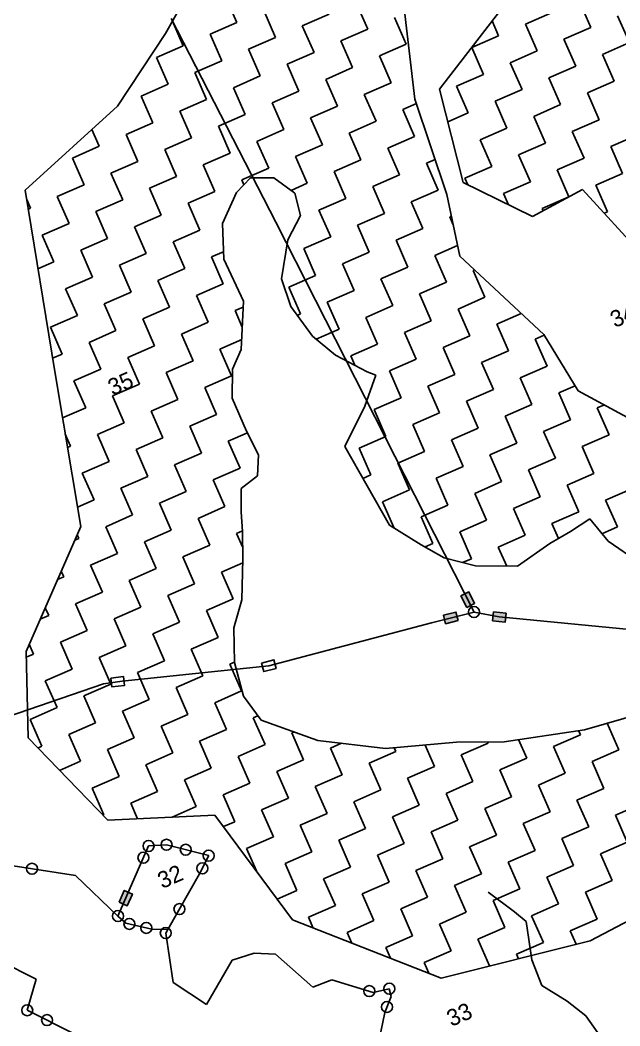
# Model space of a CAD drawing. Header units: metres. Extents: x 317389 to 323374, y 1888575 to 1892651.
# Drawn here: x 320936 to 321275, y 1890781 to 1891350 of the extents above; entities that cross this region are included whole.
import ezdxf

# ---------------------------------------------------------------- set-up
doc = ezdxf.new("R2010")
doc.units = ezdxf.units.M
doc.header["$MEASUREMENT"] = 0
for name, color, linetype in [('LINE_WATER', 4, 'Continuous'), ('POLY_HATCH', 12, 'Continuous'), ('POLY_PARCEL', 6, 'Continuous'), ('TEXT_PARCEL', 7, 'Continuous')]:
    doc.layers.add(name, color=color, linetype=linetype)
doc.styles.add('TEXT_MAP', font='')
doc.styles.get('TEXT_MAP').set_extended_font_data('Kruti Dev 050')

msp = doc.modelspace()

# ---------------------------------------------------------------- hatches: boundary and pattern name
for points in [[(321189.97, 1891026.1), (321185.49, 1891023.83), (321188.77, 1891017.35), (321193.25, 1891019.63)], [(321175.6, 1891012.94), (321176.85, 1891008.07), (321183.88, 1891009.88), (321182.63, 1891014.75)], [(321210.58, 1891009.09), (321211.07, 1891014.09), (321203.84, 1891014.79), (321203.35, 1891009.79)], [(320999.76, 1890855.14), (320995.15, 1890857.15), (320992.25, 1890850.49), (320996.86, 1890848.49)]]:
    msp.add_hatch(color=256).paths.add_polyline_path(points)

# ---------------------------------------------------------------- linework, layer by layer
for points in [[(321188.77, 1891017.35), (321185.49, 1891023.83), (321189.97, 1891026.1), (321193.25, 1891019.63)], [(321183.88, 1891009.88), (321176.85, 1891008.07), (321175.6, 1891012.94), (321182.63, 1891014.75)], [(321203.84, 1891014.79), (321211.07, 1891014.09), (321210.58, 1891009.09), (321203.35, 1891009.79)], [(321072.69, 1890985.86), (321079.71, 1890987.71), (321080.99, 1890982.86), (321073.97, 1890981)], [(320987.52, 1890977.3), (320994.72, 1890978.22), (320995.36, 1890973.24), (320988.16, 1890972.32)], [(320992.25, 1890850.49), (320995.15, 1890857.15), (320999.76, 1890855.14), (320996.86, 1890848.49)]]:
    msp.add_lwpolyline(points, close=True)
for centre in [(321192.91, 1891014.75), (321008.86, 1890882.33), (321019.02, 1890883.03), (321005.97, 1890875.7), (321029.91, 1890880.21), (321042.89, 1890876.86), (321039.27, 1890869.65), (320942.95, 1890869.44), (320991.59, 1890842.68), (321026.32, 1890846.6), (320998.06, 1890838.22), (321007.59, 1890835.95), (321018.59, 1890833.06), (321144.98, 1890801.57), (321133.68, 1890800.19), (321143.72, 1890791.24), (320940.26, 1890789.35), (320951.49, 1890783.76)]:
    msp.add_circle(centre, 3.11)
at = {"layer": 'LINE_WATER'}
for p, q in [((321215.73, 1890845.11), (321200.82, 1890856.11)), ((321222.41, 1890839.55), (321215.73, 1890845.11)), ((321225.64, 1890817.97), (321222.41, 1890839.55)), ((321231.27, 1890803.45), (321225.64, 1890817.97)), ((321245.48, 1890794.45), (321231.27, 1890803.45)), ((321256.17, 1890786.21), (321245.48, 1890794.45)), ((321265.16, 1890773.34), (321256.17, 1890786.21))]:
    msp.add_line(p, q, dxfattribs=at)
at = {"layer": 'POLY_HATCH'}
for p, q in [((321018.47, 1891342.13), (321058.2, 1891413.35)), ((321173.37, 1891310.76), (321236.92, 1891393.07)), ((321151.53, 1891372.2), (321159.52, 1891304.99)), ((320991.4, 1891301.12), (321018.47, 1891342.13)), ((321186.69, 1891257.83), (321173.37, 1891310.76)), ((320939.08, 1891253.57), (320991.4, 1891301.12)), ((321159.52, 1891304.99), (321177.44, 1891251.1)), ((321058.68, 1891252.15), (321066.52, 1891260.5)), ((321066.52, 1891260.5), (321079.65, 1891260.49)), ((321079.65, 1891260.49), (321091.65, 1891251.8)), ((321225.92, 1891238.6), (321186.69, 1891257.83)), ((320955.82, 1891150.91), (320939.08, 1891253.57)), ((321050.71, 1891234.73), (321058.68, 1891252.15)), ((321091.65, 1891251.8), (321094.7, 1891239.19)), ((321177.44, 1891251.1), (321184.83, 1891216.17)), ((321254.32, 1891253.81), (321225.92, 1891238.6)), ((321305.42, 1891197.8), (321254.32, 1891253.81)), ((321094.7, 1891239.19), (321087.58, 1891225.43)), ((321051.34, 1891214.51), (321050.71, 1891234.73)), ((321087.58, 1891225.43), (321084.08, 1891203.4)), ((321062.55, 1891190.72), (321051.34, 1891214.51)), ((321184.83, 1891216.17), (321232.32, 1891171.83)), ((321084.08, 1891203.4), (321089.32, 1891187.65)), ((321061.3, 1891163.36), (321062.55, 1891190.72)), ((321089.32, 1891187.65), (321101.58, 1891170.87)), ((321101.58, 1891170.87), (321114.48, 1891160.11)), ((321232.32, 1891171.83), (321251.86, 1891139.96)), ((321056.35, 1891152.18), (321061.3, 1891163.36)), ((321114.48, 1891160.11), (321132.51, 1891150.77)), ((321056.16, 1891135.7), (321056.35, 1891152.18)), ((320970.57, 1891063.09), (320955.82, 1891150.91)), ((321137.45, 1891148.84), (321131.16, 1891131.33)), ((321132.51, 1891150.77), (321137.45, 1891148.84)), ((321064.28, 1891117.11), (321056.16, 1891135.7)), ((321251.86, 1891139.96), (321313.75, 1891106.4)), ((321131.16, 1891131.33), (321119.86, 1891108.36)), ((321070.99, 1891103.65), (321064.28, 1891117.11)), ((321119.86, 1891108.36), (321145.04, 1891063.86)), ((321070.38, 1891091.9), (321070.99, 1891103.65)), ((321061.25, 1891084.63), (321070.38, 1891091.9)), ((321061.24, 1891071.51), (321061.25, 1891084.63)), ((321062, 1891060.37), (321061.24, 1891071.51)), ((321247.51, 1891060.26), (321258.32, 1891067.45)), ((321258.32, 1891067.45), (321268.77, 1891054.79)), ((320939.63, 1890992.34), (320970.57, 1891063.09)), ((321145.04, 1891063.86), (321162.98, 1891052.85)), ((321062.21, 1891044.88), (321062, 1891060.37)), ((321235.72, 1891053.47), (321247.51, 1891060.26)), ((321268.77, 1891054.79), (321286.32, 1891042.79)), ((321162.98, 1891052.85), (321176.06, 1891045.44)), ((321217.54, 1891040.61), (321235.72, 1891053.47)), ((321061.67, 1891021.69), (321062.21, 1891044.88)), ((321176.06, 1891045.44), (321193.66, 1891040.83)), ((321193.66, 1891040.83), (321217.54, 1891040.61)), ((321057.14, 1891005.77), (321061.67, 1891021.69)), ((321057.47, 1890986.24), (321057.14, 1891005.77)), ((320940.75, 1890943.45), (320939.63, 1890992.34)), ((321062.53, 1890967.14), (321057.47, 1890986.24)), ((321072.6, 1890953.5), (321062.53, 1890967.14)), ((321299.16, 1890960.66), (321255.43, 1890948.11)), ((321104.65, 1890942.09), (321072.6, 1890953.5)), ((321255.43, 1890948.11), (321209.97, 1890941.37)), ((320985.81, 1890896.92), (320940.75, 1890943.45)), ((321142.78, 1890937.43), (321104.65, 1890942.09)), ((321183.03, 1890941.08), (321142.78, 1890937.43)), ((321209.97, 1890941.37), (321183.03, 1890941.08)), ((321046.4, 1890899.82), (320985.81, 1890896.92)), ((321090.33, 1890840.46), (321046.4, 1890899.82)), ((321308.83, 1890855.12), (321258.54, 1890828.66)), ((321174.4, 1890807.61), (321090.33, 1890840.46)), ((321258.54, 1890828.66), (321174.4, 1890807.61))]:
    msp.add_line(p, q, dxfattribs=at)
at = {"layer": 'POLY_HATCH', "linetype": 'Continuous'}
for p, q in [((321058.81, 1891348.49), (321052.18, 1891363.67)), ((321132.79, 1891344.66), (321126.16, 1891359.83)), ((321258.94, 1891345.54), (321252.31, 1891360.72)), ((321080.62, 1891339.94), (321073.99, 1891355.12)), ((321095.8, 1891346.57), (321110.98, 1891353.2)), ((321154.6, 1891336.11), (321147.97, 1891351.29)), ((321221.95, 1891347.45), (321237.13, 1891354.09)), ((321280.75, 1891336.99), (321274.12, 1891352.17)), ((321028.45, 1891335.23), (321022.38, 1891349.13)), ((321043.63, 1891341.86), (321058.81, 1891348.49)), ((321102.43, 1891331.39), (321095.8, 1891346.57)), ((321206.77, 1891340.82), (321203.09, 1891349.25)), ((321228.58, 1891332.28), (321221.95, 1891347.45)), ((321243.76, 1891338.91), (321258.94, 1891345.54)), ((321050.26, 1891326.68), (321043.63, 1891341.86)), ((321065.44, 1891333.31), (321080.62, 1891339.94)), ((321117.61, 1891338.02), (321132.79, 1891344.66)), ((321191.59, 1891334.19), (321206.77, 1891340.82)), ((321013.27, 1891328.59), (321028.45, 1891335.23)), ((321124.24, 1891322.85), (321117.61, 1891338.02)), ((321139.42, 1891329.48), (321154.6, 1891336.11)), ((321198.22, 1891319.01), (321191.59, 1891334.19)), ((321250.39, 1891323.73), (321243.76, 1891338.91)), ((321265.57, 1891330.36), (321280.75, 1891336.99)), ((321019.91, 1891313.41), (321013.27, 1891328.59)), ((321072.07, 1891318.13), (321065.44, 1891333.31)), ((321087.25, 1891324.76), (321102.43, 1891331.39)), ((321146.05, 1891314.3), (321139.42, 1891329.48)), ((321213.4, 1891325.64), (321228.58, 1891332.28)), ((321272.2, 1891315.18), (321265.57, 1891330.36)), ((321035.08, 1891320.05), (321050.26, 1891326.68)), ((321093.88, 1891309.58), (321087.25, 1891324.76)), ((321109.06, 1891316.21), (321124.24, 1891322.85)), ((321220.03, 1891310.47), (321213.4, 1891325.64)), ((321235.21, 1891317.1), (321250.39, 1891323.73)), ((321041.72, 1891304.87), (321035.08, 1891320.05)), ((321056.9, 1891311.5), (321072.07, 1891318.13)), ((321183.04, 1891312.38), (321198.22, 1891319.01)), ((321241.84, 1891301.92), (321235.21, 1891317.1)), ((321004.73, 1891306.78), (321019.91, 1891313.41)), ((321063.53, 1891296.32), (321056.9, 1891311.5)), ((321115.7, 1891301.03), (321109.06, 1891316.21)), ((321130.87, 1891307.67), (321146.05, 1891314.3)), ((321189.67, 1891297.2), (321183.04, 1891312.38)), ((321257.02, 1891308.55), (321272.2, 1891315.18)), ((321011.36, 1891291.6), (321004.73, 1891306.78)), ((321078.71, 1891302.95), (321093.88, 1891309.58)), ((321137.51, 1891292.49), (321130.87, 1891307.67)), ((321204.85, 1891303.83), (321220.03, 1891310.47)), ((321263.65, 1891293.37), (321257.02, 1891308.55)), ((321026.54, 1891298.24), (321041.72, 1891304.87)), ((321085.34, 1891287.77), (321078.71, 1891302.95)), ((321100.52, 1891294.4), (321115.7, 1891301.03)), ((321152.68, 1891299.12), (321160.36, 1891302.47)), ((321211.48, 1891288.65), (321204.85, 1891303.83)), ((321226.66, 1891295.29), (321241.84, 1891301.92)), ((321033.17, 1891283.06), (321026.54, 1891298.24)), ((321048.35, 1891289.69), (321063.53, 1891296.32)), ((321107.15, 1891279.22), (321100.52, 1891294.4)), ((321159.32, 1891283.94), (321152.68, 1891299.12)), ((321178.06, 1891292.13), (321189.67, 1891297.2)), ((321233.29, 1891280.11), (321226.66, 1891295.29)), ((320996.18, 1891284.97), (321011.36, 1891291.6)), ((321054.98, 1891274.51), (321048.35, 1891289.69)), ((321122.33, 1891285.86), (321137.51, 1891292.49)), ((321196.31, 1891282.02), (321211.48, 1891288.65)), ((321248.47, 1891286.74), (321263.65, 1891293.37)), ((320981, 1891278.34), (320976.83, 1891287.88)), ((321002.81, 1891269.79), (320996.18, 1891284.97)), ((321017.99, 1891276.43), (321033.17, 1891283.06)), ((321070.16, 1891281.14), (321085.34, 1891287.77)), ((321128.96, 1891270.68), (321122.33, 1891285.86)), ((321144.14, 1891277.31), (321159.32, 1891283.94)), ((321255.11, 1891271.56), (321248.47, 1891286.74)), ((321270.28, 1891278.19), (321285.46, 1891284.82)), ((320965.82, 1891271.71), (320981, 1891278.34)), ((321076.79, 1891265.96), (321070.16, 1891281.14)), ((321091.97, 1891272.59), (321107.15, 1891279.22)), ((321150.77, 1891262.13), (321144.14, 1891277.31)), ((321202.94, 1891266.84), (321196.31, 1891282.02)), ((321218.12, 1891273.48), (321233.29, 1891280.11)), ((321276.92, 1891263.01), (321270.28, 1891278.19)), ((320972.45, 1891256.53), (320965.82, 1891271.71)), ((321024.62, 1891261.25), (321017.99, 1891276.43)), ((321039.8, 1891267.88), (321054.98, 1891274.51)), ((321098.6, 1891257.41), (321091.97, 1891272.59)), ((321224.75, 1891258.3), (321218.12, 1891273.48)), ((321239.93, 1891264.93), (321255.11, 1891271.56)), ((320987.63, 1891263.16), (321002.81, 1891269.79)), ((321046.43, 1891252.7), (321039.8, 1891267.88)), ((321061.61, 1891259.33), (321076.79, 1891265.96)), ((321113.78, 1891264.05), (321128.96, 1891270.68)), ((321165.95, 1891268.76), (321170.86, 1891270.91)), ((321172.58, 1891253.58), (321165.95, 1891268.76)), ((321187.76, 1891260.21), (321202.94, 1891266.84)), ((320994.26, 1891247.98), (320987.63, 1891263.16)), ((321009.44, 1891254.62), (321024.62, 1891261.25)), ((321120.41, 1891248.87), (321113.78, 1891264.05)), ((321135.59, 1891255.5), (321150.77, 1891262.13)), ((321189.38, 1891256.51), (321187.76, 1891260.21)), ((321246.56, 1891249.75), (321239.93, 1891264.93)), ((321261.74, 1891256.38), (321276.92, 1891263.01)), ((320957.27, 1891249.9), (320972.45, 1891256.53)), ((321016.07, 1891239.44), (321009.44, 1891254.62)), ((321062.82, 1891256.56), (321061.61, 1891259.33)), ((321089.43, 1891253.41), (321098.6, 1891257.41)), ((321142.22, 1891240.32), (321135.59, 1891255.5)), ((321209.57, 1891251.67), (321224.75, 1891258.3)), ((321268.37, 1891241.2), (321261.74, 1891256.38)), ((320963.91, 1891234.72), (320957.27, 1891249.9)), ((321031.25, 1891246.07), (321046.43, 1891252.7)), ((321105.23, 1891242.24), (321120.41, 1891248.87)), ((321157.4, 1891246.95), (321172.58, 1891253.58)), ((321212.38, 1891245.24), (321209.57, 1891251.67)), ((321231.38, 1891243.12), (321246.56, 1891249.75)), ((320942.09, 1891243.27), (320939.97, 1891248.14)), ((320940.85, 1891242.72), (320942.09, 1891243.27)), ((320979.08, 1891241.35), (320994.26, 1891247.98)), ((321037.88, 1891230.89), (321031.25, 1891246.07)), ((321164.03, 1891231.77), (321157.4, 1891246.95)), ((321231.94, 1891241.83), (321231.38, 1891243.12)), ((320985.72, 1891226.17), (320979.08, 1891241.35)), ((321000.89, 1891232.8), (321016.07, 1891239.44)), ((321111.86, 1891227.06), (321105.23, 1891242.24)), ((321127.04, 1891233.69), (321142.22, 1891240.32)), ((321179.21, 1891238.4), (321180.05, 1891238.77)), ((321180.99, 1891234.33), (321179.21, 1891238.4)), ((321266.54, 1891240.41), (321268.37, 1891241.2)), ((320948.73, 1891228.09), (320963.91, 1891234.72)), ((321007.53, 1891217.63), (321000.89, 1891232.8)), ((321133.67, 1891218.51), (321127.04, 1891233.69)), ((321148.85, 1891225.14), (321164.03, 1891231.77)), ((320955.36, 1891212.91), (320948.73, 1891228.09)), ((320970.54, 1891219.54), (320985.72, 1891226.17)), ((321022.7, 1891224.26), (321037.88, 1891230.89)), ((321096.68, 1891220.42), (321111.86, 1891227.06)), ((321029.34, 1891209.08), (321022.7, 1891224.26)), ((321103.32, 1891205.25), (321096.68, 1891220.42)), ((321155.48, 1891209.96), (321148.85, 1891225.14)), ((321170.66, 1891216.59), (321183.55, 1891222.22)), ((320977.17, 1891204.36), (320970.54, 1891219.54)), ((320992.35, 1891210.99), (321007.53, 1891217.63)), ((321044.52, 1891215.71), (321051.21, 1891218.63)), ((321051.15, 1891200.53), (321044.52, 1891215.71)), ((321118.49, 1891211.88), (321133.67, 1891218.51)), ((321177.29, 1891201.41), (321170.66, 1891216.59)), ((320946.35, 1891208.98), (320955.36, 1891212.91)), ((320998.98, 1891195.82), (320992.35, 1891210.99)), ((321014.16, 1891202.45), (321029.34, 1891209.08)), ((321125.13, 1891196.7), (321118.49, 1891211.88)), ((321140.3, 1891203.33), (321155.48, 1891209.96)), ((320961.99, 1891197.73), (320977.17, 1891204.36)), ((321088.14, 1891198.61), (321103.32, 1891205.25)), ((321146.94, 1891188.15), (321140.3, 1891203.33)), ((321192.47, 1891208.04), (321193.19, 1891208.36)), ((321199.1, 1891192.87), (321192.47, 1891208.04)), ((320968.62, 1891182.55), (320961.99, 1891197.73)), ((321020.79, 1891187.27), (321014.16, 1891202.45)), ((321035.97, 1891193.9), (321051.15, 1891200.53)), ((321094.77, 1891183.44), (321088.14, 1891198.61)), ((321162.11, 1891194.78), (321177.29, 1891201.41)), ((320983.8, 1891189.18), (320998.98, 1891195.82)), ((321042.6, 1891178.72), (321035.97, 1891193.9)), ((321109.95, 1891190.07), (321125.13, 1891196.7)), ((321168.75, 1891179.6), (321162.11, 1891194.78)), ((321183.93, 1891186.23), (321199.1, 1891192.87)), ((320990.43, 1891174), (320983.8, 1891189.18)), ((321005.61, 1891180.64), (321020.79, 1891187.27)), ((321057.78, 1891185.35), (321062.4, 1891187.37)), ((321116.58, 1891174.89), (321109.95, 1891190.07)), ((321131.76, 1891181.52), (321146.94, 1891188.15)), ((321190.56, 1891171.06), (321183.93, 1891186.23)), ((320953.44, 1891175.92), (320968.62, 1891182.55)), ((321012.24, 1891165.46), (321005.61, 1891180.64)), ((321061.88, 1891175.96), (321057.78, 1891185.35)), ((321092.97, 1891182.65), (321094.77, 1891183.44)), ((321138.39, 1891166.34), (321131.76, 1891181.52)), ((321205.74, 1891177.69), (321219.57, 1891183.73)), ((320960.07, 1891160.74), (320953.44, 1891175.92)), ((321027.42, 1891172.09), (321042.6, 1891178.72)), ((321103.57, 1891169.21), (321116.58, 1891174.89)), ((321153.57, 1891172.97), (321168.75, 1891179.6)), ((321212.37, 1891162.51), (321205.74, 1891177.69)), ((320975.25, 1891167.37), (320990.43, 1891174)), ((321034.05, 1891156.91), (321027.42, 1891172.09)), ((321049.23, 1891163.54), (321061.56, 1891168.93)), ((321160.2, 1891157.79), (321153.57, 1891172.97)), ((321175.38, 1891164.42), (321190.56, 1891171.06)), ((321227.55, 1891169.14), (321232.61, 1891171.35)), ((321234.18, 1891153.96), (321227.55, 1891169.14)), ((320981.88, 1891152.19), (320975.25, 1891167.37)), ((320997.06, 1891158.83), (321012.24, 1891165.46)), ((321055.86, 1891148.36), (321049.23, 1891163.54)), ((321123.21, 1891159.71), (321138.39, 1891166.34)), ((321182.01, 1891149.25), (321175.38, 1891164.42)), ((320954.61, 1891158.35), (320960.07, 1891160.74)), ((321003.69, 1891143.65), (320997.06, 1891158.83)), ((321125.54, 1891154.38), (321123.21, 1891159.71)), ((321145.02, 1891151.16), (321160.2, 1891157.79)), ((321197.19, 1891155.88), (321212.37, 1891162.51)), ((320966.7, 1891145.56), (320981.88, 1891152.19)), ((321018.87, 1891150.28), (321034.05, 1891156.91)), ((321203.82, 1891140.7), (321197.19, 1891155.88)), ((321219, 1891147.33), (321234.18, 1891153.96)), ((321025.5, 1891135.1), (321018.87, 1891150.28)), ((321040.68, 1891141.73), (321055.86, 1891148.36)), ((321151.65, 1891135.98), (321145.02, 1891151.16)), ((321166.83, 1891142.61), (321182.01, 1891149.25)), ((321225.63, 1891132.15), (321219, 1891147.33)), ((320973.34, 1891130.38), (320966.7, 1891145.56)), ((320988.51, 1891137.02), (321003.69, 1891143.65)), ((321047.31, 1891126.55), (321040.68, 1891141.73)), ((321173.46, 1891127.43), (321166.83, 1891142.61)), ((321188.64, 1891134.07), (321203.82, 1891140.7)), ((321240.81, 1891138.78), (321250.1, 1891142.84)), ((320995.15, 1891121.84), (320988.51, 1891137.02)), ((321010.33, 1891128.47), (321025.5, 1891135.1)), ((321136.47, 1891129.35), (321151.65, 1891135.98)), ((321247.44, 1891123.6), (321240.81, 1891138.78)), ((320960.23, 1891124.66), (320973.34, 1891130.38)), ((321143.1, 1891114.17), (321136.47, 1891129.35)), ((321195.27, 1891118.89), (321188.64, 1891134.07)), ((321210.45, 1891125.52), (321225.63, 1891132.15)), ((321262.62, 1891130.23), (321266.6, 1891131.97)), ((321269.25, 1891115.05), (321262.62, 1891130.23)), ((321016.96, 1891113.29), (321010.33, 1891128.47)), ((321032.14, 1891119.92), (321047.31, 1891126.55)), ((321158.28, 1891120.8), (321173.46, 1891127.43)), ((321217.08, 1891110.34), (321210.45, 1891125.52)), ((321232.26, 1891116.97), (321247.44, 1891123.6)), ((320979.97, 1891115.21), (320995.15, 1891121.84)), ((321038.77, 1891104.74), (321032.14, 1891119.92)), ((321164.91, 1891105.62), (321158.28, 1891120.8)), ((321180.09, 1891112.26), (321195.27, 1891118.89)), ((320964.79, 1891108.57), (320961.77, 1891115.48)), ((320986.6, 1891100.03), (320979.97, 1891115.21)), ((321001.78, 1891106.66), (321016.96, 1891113.29)), ((321053.95, 1891111.37), (321064.78, 1891116.11)), ((321127.92, 1891107.54), (321143.1, 1891114.17)), ((321186.72, 1891097.08), (321180.09, 1891112.26)), ((321238.89, 1891101.79), (321232.26, 1891116.97)), ((321254.07, 1891108.42), (321269.25, 1891115.05)), ((320963.06, 1891107.82), (320964.79, 1891108.57)), ((321008.41, 1891091.48), (321001.78, 1891106.66)), ((321060.58, 1891096.19), (321053.95, 1891111.37)), ((321134.56, 1891092.36), (321127.92, 1891107.54)), ((321201.9, 1891103.71), (321217.08, 1891110.34)), ((321260.7, 1891093.24), (321254.07, 1891108.42)), ((321023.59, 1891098.11), (321038.77, 1891104.74)), ((321149.73, 1891098.99), (321164.91, 1891105.62)), ((321208.53, 1891088.53), (321201.9, 1891103.71)), ((321223.71, 1891095.16), (321238.89, 1891101.79)), ((320971.42, 1891093.39), (320986.6, 1891100.03)), ((321030.22, 1891082.93), (321023.59, 1891098.11)), ((321045.4, 1891089.56), (321060.58, 1891096.19)), ((321156.37, 1891083.81), (321149.73, 1891098.99)), ((321171.55, 1891090.45), (321186.72, 1891097.08)), ((321230.35, 1891079.98), (321223.71, 1891095.16)), ((320978.05, 1891078.22), (320971.42, 1891093.39)), ((320993.23, 1891084.85), (321008.41, 1891091.48)), ((321052.03, 1891074.38), (321045.4, 1891089.56)), ((321130.03, 1891090.39), (321134.56, 1891092.36)), ((321178.18, 1891075.27), (321171.55, 1891090.45)), ((321245.52, 1891086.61), (321260.7, 1891093.24)), ((320999.86, 1891069.67), (320993.23, 1891084.85)), ((321141.19, 1891077.18), (321156.37, 1891083.81)), ((321193.36, 1891081.9), (321208.53, 1891088.53)), ((321252.16, 1891071.43), (321245.52, 1891086.61)), ((321267.33, 1891078.07), (321282.51, 1891084.7)), ((320968.72, 1891074.14), (320978.05, 1891078.22)), ((321015.04, 1891076.3), (321030.22, 1891082.93)), ((321199.99, 1891066.72), (321193.36, 1891081.9)), ((321215.17, 1891073.35), (321230.35, 1891079.98)), ((321273.97, 1891062.89), (321267.33, 1891078.07)), ((321021.67, 1891061.12), (321015.04, 1891076.3)), ((321036.85, 1891067.75), (321052.03, 1891074.38)), ((321147.73, 1891062.21), (321141.19, 1891077.18)), ((321163, 1891068.63), (321178.18, 1891075.27)), ((321221.8, 1891058.17), (321215.17, 1891073.35)), ((320984.68, 1891063.04), (320999.86, 1891069.67)), ((321043.48, 1891052.57), (321036.85, 1891067.75)), ((321169.63, 1891053.46), (321163, 1891068.63)), ((321184.81, 1891060.09), (321199.99, 1891066.72)), ((321236.98, 1891064.8), (321252.16, 1891071.43)), ((320991.31, 1891047.86), (320984.68, 1891063.04)), ((321006.49, 1891054.49), (321021.67, 1891061.12)), ((321058.66, 1891059.2), (321061.98, 1891060.66)), ((321240.68, 1891056.33), (321236.98, 1891064.8)), ((321265.24, 1891059.07), (321273.97, 1891062.89)), ((320967.21, 1891055.41), (320969.5, 1891056.41)), ((320969.5, 1891056.41), (320968.58, 1891058.52)), ((321062.12, 1891051.28), (321058.66, 1891059.2)), ((321191.44, 1891044.91), (321184.81, 1891060.09)), ((321206.62, 1891051.54), (321221.8, 1891058.17)), ((321013.12, 1891039.31), (321006.49, 1891054.49)), ((321028.3, 1891045.94), (321043.48, 1891052.57)), ((321165.27, 1891051.55), (321169.63, 1891053.46)), ((321211.37, 1891040.67), (321206.62, 1891051.54)), ((320976.13, 1891041.23), (320991.31, 1891047.86)), ((321034.93, 1891030.76), (321028.3, 1891045.94)), ((321186.44, 1891042.72), (321191.44, 1891044.91)), ((320960.96, 1891034.6), (320959.54, 1891037.85)), ((320982.77, 1891026.05), (320976.13, 1891041.23)), ((320997.95, 1891032.68), (321013.12, 1891039.31)), ((321050.11, 1891037.39), (321062.15, 1891042.65)), ((320957.44, 1891033.06), (320960.96, 1891034.6)), ((321004.58, 1891017.5), (320997.95, 1891032.68)), ((321056.74, 1891022.22), (321050.11, 1891037.39)), ((321019.76, 1891024.13), (321034.93, 1891030.76)), ((320967.59, 1891019.42), (320982.77, 1891026.05)), ((321026.39, 1891008.95), (321019.76, 1891024.13)), ((321041.57, 1891015.58), (321056.74, 1891022.22)), ((320952.41, 1891012.78), (320950.49, 1891017.17)), ((320974.22, 1891004.24), (320967.59, 1891019.42)), ((320989.4, 1891010.87), (321004.58, 1891017.5)), ((321048.2, 1891000.4), (321041.57, 1891015.58)), ((320947.67, 1891010.71), (320952.41, 1891012.78)), ((320996.03, 1890995.69), (320989.4, 1891010.87)), ((320959.04, 1890997.61), (320974.22, 1891004.24)), ((321011.21, 1891002.32), (321026.39, 1891008.95)), ((321017.84, 1890987.14), (321011.21, 1891002.32)), ((321033.02, 1890993.77), (321048.2, 1891000.4)), ((320943.86, 1890990.97), (320941.45, 1890996.49)), ((320965.67, 1890982.43), (320959.04, 1890997.61)), ((320980.85, 1890989.06), (320996.03, 1890995.69)), ((321039.65, 1890978.59), (321033.02, 1890993.77)), ((320939.71, 1890989.16), (320943.86, 1890990.97)), ((320987.48, 1890973.88), (320980.85, 1890989.06)), ((321002.66, 1890980.51), (321017.84, 1890987.14)), ((320950.49, 1890975.8), (320965.67, 1890982.43)), ((321054.83, 1890985.23), (321057.47, 1890986.38)), ((321061.46, 1890970.05), (321054.83, 1890985.23)), ((320957.12, 1890960.62), (320950.49, 1890975.8)), ((321009.29, 1890965.33), (321002.66, 1890980.51)), ((321024.47, 1890971.96), (321039.65, 1890978.59)), ((320972.3, 1890967.25), (320987.48, 1890973.88)), ((321031.1, 1890956.78), (321024.47, 1890971.96)), ((321046.28, 1890963.42), (321061.46, 1890970.05)), ((320978.93, 1890952.07), (320972.3, 1890967.25)), ((320994.11, 1890958.7), (321009.29, 1890965.33)), ((320941.94, 1890953.98), (320957.12, 1890960.62)), ((321000.74, 1890943.52), (320994.11, 1890958.7)), ((321052.91, 1890948.24), (321046.28, 1890963.42)), ((320948.58, 1890938.81), (320941.94, 1890953.98)), ((321015.92, 1890950.15), (321031.1, 1890956.78)), ((321068.09, 1890954.87), (321070.73, 1890956.02)), ((321074.72, 1890939.69), (321068.09, 1890954.87)), ((320963.75, 1890945.44), (320978.93, 1890952.07)), ((321022.55, 1890934.97), (321015.92, 1890950.15)), ((321037.73, 1890941.6), (321052.91, 1890948.24)), ((321089.9, 1890946.32), (321091.19, 1890946.88)), ((321253.04, 1890945.29), (321252.02, 1890947.61)), ((321274.85, 1890936.74), (321268.27, 1890951.8)), ((320970.39, 1890930.26), (320963.75, 1890945.44)), ((320985.57, 1890936.89), (321000.74, 1890943.52)), ((321044.36, 1890926.43), (321037.73, 1890941.6)), ((321096.53, 1890931.14), (321089.9, 1890946.32)), ((321200.87, 1890940.57), (321200.57, 1890941.27)), ((321222.68, 1890932.02), (321218.07, 1890942.57)), ((321237.86, 1890938.66), (321253.04, 1890945.29)), ((320946.24, 1890937.78), (320948.58, 1890938.81)), ((320992.2, 1890921.71), (320985.57, 1890936.89)), ((321059.54, 1890933.06), (321074.72, 1890939.69)), ((321111.71, 1890937.77), (321117.89, 1890940.47)), ((321118.34, 1890922.59), (321111.71, 1890937.77)), ((321133.52, 1890929.22), (321148.7, 1890935.86)), ((321148.7, 1890935.86), (321147.81, 1890937.89)), ((321170.51, 1890927.31), (321165.2, 1890939.46)), ((321185.69, 1890933.94), (321200.87, 1890940.57)), ((321244.49, 1890923.48), (321237.86, 1890938.66)), ((321259.67, 1890930.11), (321274.85, 1890936.74)), ((320958.54, 1890925.08), (320970.39, 1890930.26)), ((321007.38, 1890928.34), (321022.55, 1890934.97)), ((321066.18, 1890917.88), (321059.54, 1890933.06)), ((321081.35, 1890924.51), (321096.53, 1890931.14)), ((321192.32, 1890918.76), (321185.69, 1890933.94)), ((321207.5, 1890925.39), (321222.68, 1890932.02)), ((321266.3, 1890914.93), (321259.67, 1890930.11)), ((321014.01, 1890913.16), (321007.38, 1890928.34)), ((321029.19, 1890919.79), (321044.36, 1890926.43)), ((321087.99, 1890909.33), (321081.35, 1890924.51)), ((321140.15, 1890914.05), (321133.52, 1890929.22)), ((321155.33, 1890920.68), (321170.51, 1890927.31)), ((321214.13, 1890910.21), (321207.5, 1890925.39)), ((320977.02, 1890915.08), (320992.2, 1890921.71)), ((321035.82, 1890904.62), (321029.19, 1890919.79)), ((321103.16, 1890915.96), (321118.34, 1890922.59)), ((321161.96, 1890905.5), (321155.33, 1890920.68)), ((321177.14, 1890912.13), (321192.32, 1890918.76)), ((321229.31, 1890916.84), (321244.49, 1890923.48)), ((320983.65, 1890899.9), (320977.02, 1890915.08)), ((320998.83, 1890906.53), (321014.01, 1890913.16)), ((321051, 1890911.25), (321066.18, 1890917.88)), ((321109.8, 1890900.78), (321103.16, 1890915.96)), ((321124.98, 1890907.41), (321140.15, 1890914.05)), ((321235.94, 1890901.67), (321229.31, 1890916.84)), ((321251.12, 1890908.3), (321266.3, 1890914.93)), ((321057.63, 1890896.07), (321051, 1890911.25)), ((321072.81, 1890902.7), (321087.99, 1890909.33)), ((321131.61, 1890892.24), (321124.98, 1890907.41)), ((321183.77, 1890896.95), (321177.14, 1890912.13)), ((321198.95, 1890903.58), (321214.13, 1890910.21)), ((321257.75, 1890893.12), (321251.12, 1890908.3)), ((321002.67, 1890897.73), (320998.83, 1890906.53)), ((321022.2, 1890898.66), (321035.82, 1890904.62)), ((321079.44, 1890887.52), (321072.81, 1890902.7)), ((321146.79, 1890898.87), (321161.96, 1890905.5)), ((321205.59, 1890888.4), (321198.95, 1890903.58)), ((321220.76, 1890895.03), (321235.94, 1890901.67)), ((321272.93, 1890899.75), (321288.11, 1890906.38)), ((320983.14, 1890899.68), (320983.65, 1890899.9)), ((321051.24, 1890893.28), (321057.63, 1890896.07)), ((321094.62, 1890894.15), (321109.8, 1890900.78)), ((321153.42, 1890883.69), (321146.79, 1890898.87)), ((321168.6, 1890890.32), (321183.77, 1890896.95)), ((321279.56, 1890884.57), (321272.93, 1890899.75)), ((321101.25, 1890878.97), (321094.62, 1890894.15)), ((321116.43, 1890885.6), (321131.61, 1890892.24)), ((321175.23, 1890875.14), (321168.6, 1890890.32)), ((321227.4, 1890879.86), (321220.76, 1890895.03)), ((321242.57, 1890886.49), (321257.75, 1890893.12)), ((321064.26, 1890880.89), (321079.44, 1890887.52)), ((321123.06, 1890870.43), (321116.43, 1890885.6)), ((321190.41, 1890881.77), (321205.59, 1890888.4)), ((321249.21, 1890871.31), (321242.57, 1890886.49)), ((321264.38, 1890877.94), (321279.56, 1890884.57)), ((321069.81, 1890868.18), (321064.26, 1890880.89)), ((321086.07, 1890872.34), (321101.25, 1890878.97)), ((321138.24, 1890877.06), (321153.42, 1890883.69)), ((321197.04, 1890866.59), (321190.41, 1890881.77)), ((321212.22, 1890873.22), (321227.4, 1890879.86)), ((321144.87, 1890861.88), (321138.24, 1890877.06)), ((321160.05, 1890868.51), (321175.23, 1890875.14)), ((321218.85, 1890858.05), (321212.22, 1890873.22)), ((321271.02, 1890862.76), (321264.38, 1890877.94)), ((321092.7, 1890857.16), (321086.07, 1890872.34)), ((321107.88, 1890863.79), (321123.06, 1890870.43)), ((321166.68, 1890853.33), (321160.05, 1890868.51)), ((321234.03, 1890864.68), (321249.21, 1890871.31)), ((321114.51, 1890848.61), (321107.88, 1890863.79)), ((321129.69, 1890855.25), (321144.87, 1890861.88)), ((321181.86, 1890859.96), (321197.04, 1890866.59)), ((321240.66, 1890849.5), (321234.03, 1890864.68)), ((321255.84, 1890856.13), (321271.02, 1890862.76)), ((321081.57, 1890852.3), (321092.7, 1890857.16)), ((321188.49, 1890844.78), (321181.86, 1890859.96)), ((321203.67, 1890851.41), (321218.85, 1890858.05)), ((321262.47, 1890840.95), (321255.84, 1890856.13)), ((321136.32, 1890840.07), (321129.69, 1890855.25)), ((321151.5, 1890846.7), (321166.68, 1890853.33)), ((321210.3, 1890836.23), (321203.67, 1890851.41)), ((321099.33, 1890841.98), (321114.51, 1890848.61)), ((321158.13, 1890831.52), (321151.5, 1890846.7)), ((321173.31, 1890838.15), (321188.49, 1890844.78)), ((321225.48, 1890842.87), (321240.66, 1890849.5)), ((321101.99, 1890835.9), (321099.33, 1890841.98)), ((321121.14, 1890833.44), (321136.32, 1890840.07)), ((321232.11, 1890827.69), (321225.48, 1890842.87)), ((321247.29, 1890834.32), (321262.47, 1890840.95)), ((321123.79, 1890827.39), (321121.14, 1890833.44)), ((321179.94, 1890822.97), (321173.31, 1890838.15)), ((321195.12, 1890829.6), (321210.3, 1890836.23)), ((321250.63, 1890826.68), (321247.29, 1890834.32)), ((321142.95, 1890824.89), (321158.13, 1890831.52)), ((321201.74, 1890814.45), (321195.12, 1890829.6)), ((321216.93, 1890821.06), (321232.11, 1890827.69)), ((321145.58, 1890818.87), (321142.95, 1890824.89)), ((321164.76, 1890816.34), (321179.94, 1890822.97)), ((321167.38, 1890810.35), (321164.76, 1890816.34)), ((321218.04, 1890818.53), (321216.93, 1890821.06))]:
    msp.add_line(p, q, dxfattribs=at)
at = {"layer": 'POLY_PARCEL'}
for p, q in [((321021.65, 1891350.74), (321080.92, 1891235.36)), ((321080.92, 1891235.36), (321192.91, 1891014.75)), ((321192.91, 1891014.75), (321168.88, 1891008.66)), ((321192.91, 1891014.75), (321207.21, 1891011.94)), ((321207.21, 1891011.94), (321365.3, 1890996.59)), ((321168.88, 1891008.66), (321076.84, 1890984.36)), ((321076.84, 1890984.36), (320993.93, 1890975.66)), ((320993.93, 1890975.66), (320983.35, 1890974.02)), ((320983.35, 1890974.02), (320892.93, 1890943.06)), ((320991.59, 1890842.68), (321008.86, 1890882.33)), ((321008.86, 1890882.33), (321019.02, 1890883.03)), ((321019.02, 1890883.03), (321042.89, 1890876.86)), ((321042.89, 1890876.86), (321037.73, 1890866.58)), ((320932.25, 1890871.08), (320967.61, 1890865.65)), ((320967.61, 1890865.65), (320991.59, 1890842.68)), ((321037.73, 1890866.58), (321019.68, 1890834.98)), ((320991.59, 1890842.68), (320996, 1890838.71)), ((320996, 1890838.71), (321010.67, 1890835.22)), ((321010.67, 1890835.22), (321019.68, 1890834.98)), ((321019.68, 1890834.98), (321018.59, 1890833.06)), ((321018.59, 1890833.06), (321022.73, 1890805.16)), ((321056.17, 1890817.63), (321068.59, 1890821.72)), ((321068.59, 1890821.72), (321080.66, 1890821.11)), ((320925.16, 1890817.19), (320945.4, 1890806.99)), ((321041.65, 1890792.55), (321056.17, 1890817.63)), ((321080.66, 1890821.11), (321101.68, 1890802.46)), ((320945.4, 1890806.99), (320940.26, 1890789.35)), ((321022.73, 1890805.16), (321041.65, 1890792.55)), ((321101.68, 1890802.46), (321112.46, 1890806.63)), ((321112.46, 1890806.63), (321135.96, 1890799.5)), ((321135.96, 1890799.5), (321144.98, 1890801.57)), ((321144.98, 1890801.57), (321146.07, 1890797.23)), ((321146.07, 1890797.23), (321142.51, 1890788.18)), ((320940.26, 1890789.35), (320966.52, 1890776.29)), ((321142.51, 1890788.18), (321133.24, 1890743.72))]:
    msp.add_line(p, q, dxfattribs=at)

# ---------------------------------------------------------------- texts
at = {"layer": 'TEXT_PARCEL', "style": 'TEXT_MAP'}
for s, p in [('34', (321272.48, 1891175.43)), ('35', (320988.51, 1891137.02)), ('32', (321016.57, 1890857.93)), ('33', (321180.07, 1890779.88))]:
    msp.add_text(s, height=9.391, rotation=23.5996, dxfattribs=at).set_placement(p)

doc.saveas('drawing.dxf')
